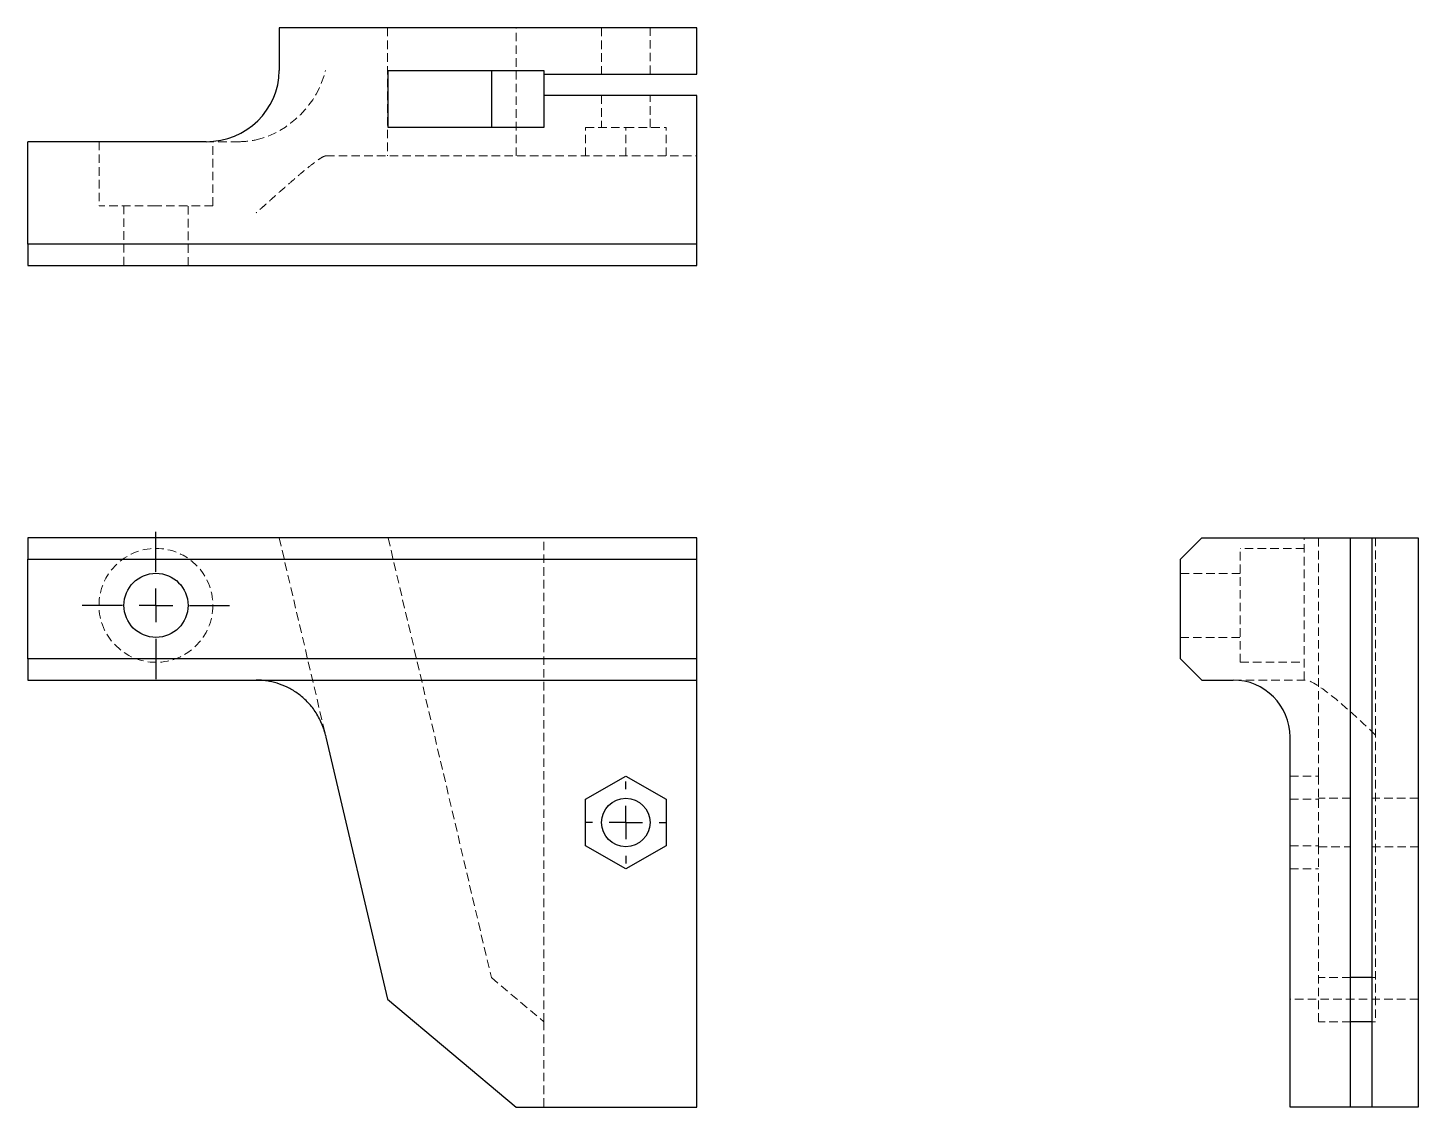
# Model space of a CAD drawing. Header units: millimetres. Extents: x 33 to 241, y 14 to 176.
import ezdxf

# ---------------------------------------------------------------- set-up
doc = ezdxf.new("R2010")
doc.units = ezdxf.units.MM
doc.linetypes.add('HIDDEN', pattern=[1.905, 1.27, -0.635])
doc.layers.add('10', color=7, linetype='Continuous')

# ---------------------------------------------------------------- blocks, each defined once
blk = doc.blocks.new('SW_CENTERMARKSYMBOL_0')
at = {"layer": '10', "color": 0}
for p, q in [((0, 5), (0, 6.12)), ((0, 0), (0, 2.5)), ((-5, 0), (-6.12, 0)), ((0, 0), (-2.5, 0)), ((0, 0), (0, -2.5)), ((0, 0), (2.5, 0)), ((5, 0), (6.12, 0)), ((0, -5), (0, -6.12))]:
    blk.add_line(p, q, dxfattribs=at)
blk = doc.blocks.new('SW_CENTERMARKSYMBOL_1')
at = {"layer": '10', "color": 0}
for p, q in [((0, 5), (0, 11.01)), ((0, 0), (0, 2.5)), ((-5, 0), (-11.01, 0)), ((0, 0), (-2.5, 0)), ((0, 0), (0, -2.5)), ((0, 0), (2.5, 0)), ((5, 0), (11.01, 0)), ((0, -5), (0, -11.01))]:
    blk.add_line(p, q, dxfattribs=at)

msp = doc.modelspace()

# ---------------------------------------------------------------- linework, layer by layer
at = {"color": 7, "linetype": 'Continuous', "lineweight": 25}
for p, q in [((70.56, 175.77), (70.56, 169.39)), ((133, 175.77), (70.56, 175.77)), ((133, 168.86), (133, 175.77)), ((86.84, 169.39), (110.13, 169.39)), ((86.84, 160.88), (86.84, 169.39)), ((102.27, 169.39), (102.27, 160.88)), ((110.13, 169.39), (110.13, 168.86)), ((110.13, 168.86), (133, 168.86)), ((110.13, 168.86), (110.13, 165.66)), ((110.13, 165.66), (110.13, 160.88)), ((133, 165.66), (110.13, 165.66)), ((133, 143.42), (133, 165.66)), ((110.13, 160.88), (86.84, 160.88)), ((33, 143.42), (33, 158.75)), ((59.63, 158.75), (33, 158.75)), ((133, 143.42), (33, 143.42)), ((33, 143.42), (33, 140.23)), ((133, 140.23), (133, 143.42)), ((33, 140.23), (133, 140.23)), ((133, 99.55), (33, 99.55)), ((33, 99.55), (33, 96.36)), ((133, 96.36), (133, 99.55)), ((205.23, 96.36), (208.42, 99.55)), ((208.42, 99.55), (230.66, 99.55)), ((230.66, 14.45), (230.66, 99.55)), ((230.66, 99.55), (233.86, 99.55)), ((233.86, 99.55), (240.77, 99.55)), ((233.86, 99.55), (233.86, 14.45)), ((240.77, 99.55), (240.77, 14.45)), ((33, 96.36), (133, 96.36)), ((33, 81.47), (33, 96.36)), ((133, 81.47), (133, 96.36)), ((205.23, 81.47), (205.23, 96.36)), ((133, 81.47), (33, 81.47)), ((33, 81.47), (33, 78.28)), ((133, 78.28), (133, 81.47)), ((208.42, 78.28), (205.23, 81.47)), ((33, 78.28), (133, 78.28)), ((133, 69.77), (133, 78.28)), ((208.42, 78.28), (213.11, 78.28)), ((77.48, 70.07), (77.55, 69.77)), ((77.55, 69.77), (86.75, 30.58)), ((133, 14.45), (133, 69.77)), ((221.62, 14.45), (221.62, 69.77)), ((116.35, 60.47), (122.36, 63.94)), ((122.36, 63.94), (128.37, 60.47)), ((116.35, 53.53), (116.35, 60.47)), ((128.37, 60.47), (128.37, 53.53)), ((122.36, 50.06), (116.35, 53.53)), ((128.37, 53.53), (122.36, 50.06)), ((233.86, 33.81), (230.66, 33.81)), ((86.75, 30.58), (105.96, 14.45)), ((233.86, 27.21), (230.66, 27.21)), ((105.96, 14.45), (133, 14.45)), ((230.66, 14.45), (221.62, 14.45)), ((233.86, 14.45), (230.66, 14.45)), ((240.77, 14.45), (233.86, 14.45))]:
    msp.add_line(p, q, dxfattribs=at)
at = {"color": 7, "linetype": 'HIDDEN', "lineweight": 18}
for p, q in [((86.75, 175.77), (86.75, 156.62)), ((105.96, 156.62), (105.96, 175.77)), ((118.74, 175.77), (118.74, 168.86)), ((125.98, 168.86), (125.98, 175.77)), ((118.74, 165.66), (118.74, 160.88)), ((125.98, 160.88), (125.98, 165.66)), ((116.35, 160.88), (122.36, 160.88)), ((116.35, 156.62), (116.35, 160.88)), ((122.36, 160.88), (128.37, 160.88)), ((122.36, 156.62), (122.36, 160.88)), ((128.37, 156.62), (128.37, 160.88)), ((43.64, 158.75), (43.64, 149.18)), ((64.63, 158.75), (59.63, 158.75)), ((60.66, 149.18), (60.66, 158.75)), ((77.55, 156.62), (133, 156.62)), ((52.15, 149.18), (43.64, 149.18)), ((47.36, 149.18), (47.36, 140.23)), ((60.66, 149.18), (52.15, 149.18)), ((56.94, 140.23), (56.94, 149.18)), ((70.56, 99.55), (77.48, 70.07)), ((86.84, 99.55), (102.27, 33.81)), ((110.13, 27.21), (110.13, 99.55)), ((214.18, 80.94), (214.18, 97.96)), ((223.75, 97.96), (214.18, 97.96)), ((223.75, 78.28), (223.75, 99.55)), ((225.88, 63.94), (225.88, 99.55)), ((234.39, 99.55), (234.39, 27.21)), ((214.18, 94.23), (205.23, 94.23)), ((205.23, 84.66), (214.18, 84.66)), ((214.18, 80.94), (223.75, 80.94)), ((213.11, 78.28), (224.03, 78.28)), ((221.62, 63.94), (225.88, 63.94)), ((225.88, 63.94), (225.88, 60.47)), ((221.62, 60.47), (225.88, 60.47)), ((230.66, 60.62), (225.88, 60.62)), ((225.88, 60.47), (225.88, 53.53)), ((240.77, 60.62), (233.86, 60.62)), ((221.62, 53.53), (225.88, 53.53)), ((225.88, 53.53), (225.88, 50.06)), ((225.88, 53.38), (230.66, 53.38)), ((233.86, 53.38), (240.77, 53.38)), ((221.62, 50.06), (225.88, 50.06)), ((225.88, 27.21), (225.88, 50.06)), ((102.27, 33.81), (110.13, 27.21)), ((230.66, 33.81), (225.88, 33.81)), ((234.39, 33.81), (233.86, 33.81)), ((240.77, 30.58), (221.62, 30.58)), ((110.13, 27.21), (110.13, 14.45)), ((230.66, 27.21), (225.88, 27.21)), ((234.39, 27.21), (233.86, 27.21))]:
    msp.add_line(p, q, dxfattribs=at)
msp.add_circle((52.15, 89.45), 8.51, dxfattribs=at)
at = {"color": 7, "linetype": 'Continuous', "lineweight": 25}
for centre, radius in [((52.15, 89.45), 4.79), ((122.36, 57), 3.62)]:
    msp.add_circle(centre, radius, dxfattribs=at)
msp.add_arc((213.11, 69.77), 8.51, 0, 90, dxfattribs=at)
msp.add_ellipse((59.63, 169.39), major_axis=(10.93, 0), ratio=0.973528, start_param=4.712389, end_param=6.283185, dxfattribs=at)
at = {"color": 7, "linetype": 'HIDDEN', "lineweight": 18}
for centre, major_axis, ratio, start_param, end_param in [((67.12, 169.39), (8.34, 8.34), 0.792409, 4.042294, 5.382484), ((64.63, 169.39), (10.93, 0), 0.973528, 4.712389, 4.942995), ((77.55, 148.11), (0, 8.51), 0.234783, 0, 0.035717), ((234.39, 67.64), (10.57, -10.57), 0.115817, 1.686099, 3.02629)]:
    msp.add_ellipse(centre, major_axis=major_axis, ratio=ratio, start_param=start_param, end_param=end_param, dxfattribs=at)
msp.add_open_spline([(77.48, 156.62), (77.32, 156.59), (77.09, 156.48), (76.66, 156.22), (76.51, 156.12), (76.17, 155.89), (76, 155.76), (75.44, 155.33), (75.02, 155), (74.15, 154.29), (73.7, 153.91), (72.76, 153.1), (72.26, 152.67), (71.27, 151.8), (70.76, 151.36), (69.74, 150.45), (69.23, 149.99), (68.44, 149.29), (68.18, 149.06), (67.78, 148.7), (67.65, 148.58), (67.39, 148.35), (67.25, 148.23), (67.12, 148.11)], degree=3, knots=[0, 0, 0, 0, 0.125, 0.125, 0.1875, 0.1875, 0.25, 0.25, 0.375, 0.375, 0.5, 0.5, 0.625, 0.625, 0.75, 0.75, 0.875, 0.875, 0.9375, 0.9375, 0.96875, 0.96875, 1, 1, 1, 1], dxfattribs=at)
at = {"color": 7, "linetype": 'Continuous', "lineweight": 25}
msp.add_open_spline([(77.48, 70.07), (77.32, 70.77), (77.09, 71.42), (76.66, 72.36), (76.51, 72.66), (76.17, 73.24), (76, 73.52), (75.44, 74.31), (75.02, 74.79), (74.15, 75.65), (73.7, 76.02), (72.76, 76.68), (72.26, 76.97), (71.27, 77.45), (70.76, 77.65), (69.74, 77.96), (69.23, 78.08), (68.44, 78.2), (68.18, 78.23), (67.78, 78.26), (67.65, 78.26), (67.39, 78.27), (67.25, 78.28), (67.12, 78.28)], degree=3, knots=[0, 0, 0, 0, 0.125, 0.125, 0.1875, 0.1875, 0.25, 0.25, 0.375, 0.375, 0.5, 0.5, 0.625, 0.625, 0.75, 0.75, 0.875, 0.875, 0.9375, 0.9375, 0.96875, 0.96875, 1, 1, 1, 1], dxfattribs=at)

# ---------------------------------------------------------------- block references
at = {"layer": '10'}
for name, p in [('SW_CENTERMARKSYMBOL_1', (52.15, 89.45)), ('SW_CENTERMARKSYMBOL_0', (122.36, 57))]:
    msp.add_blockref(name, p, dxfattribs=at)

doc.saveas('drawing.dxf')
